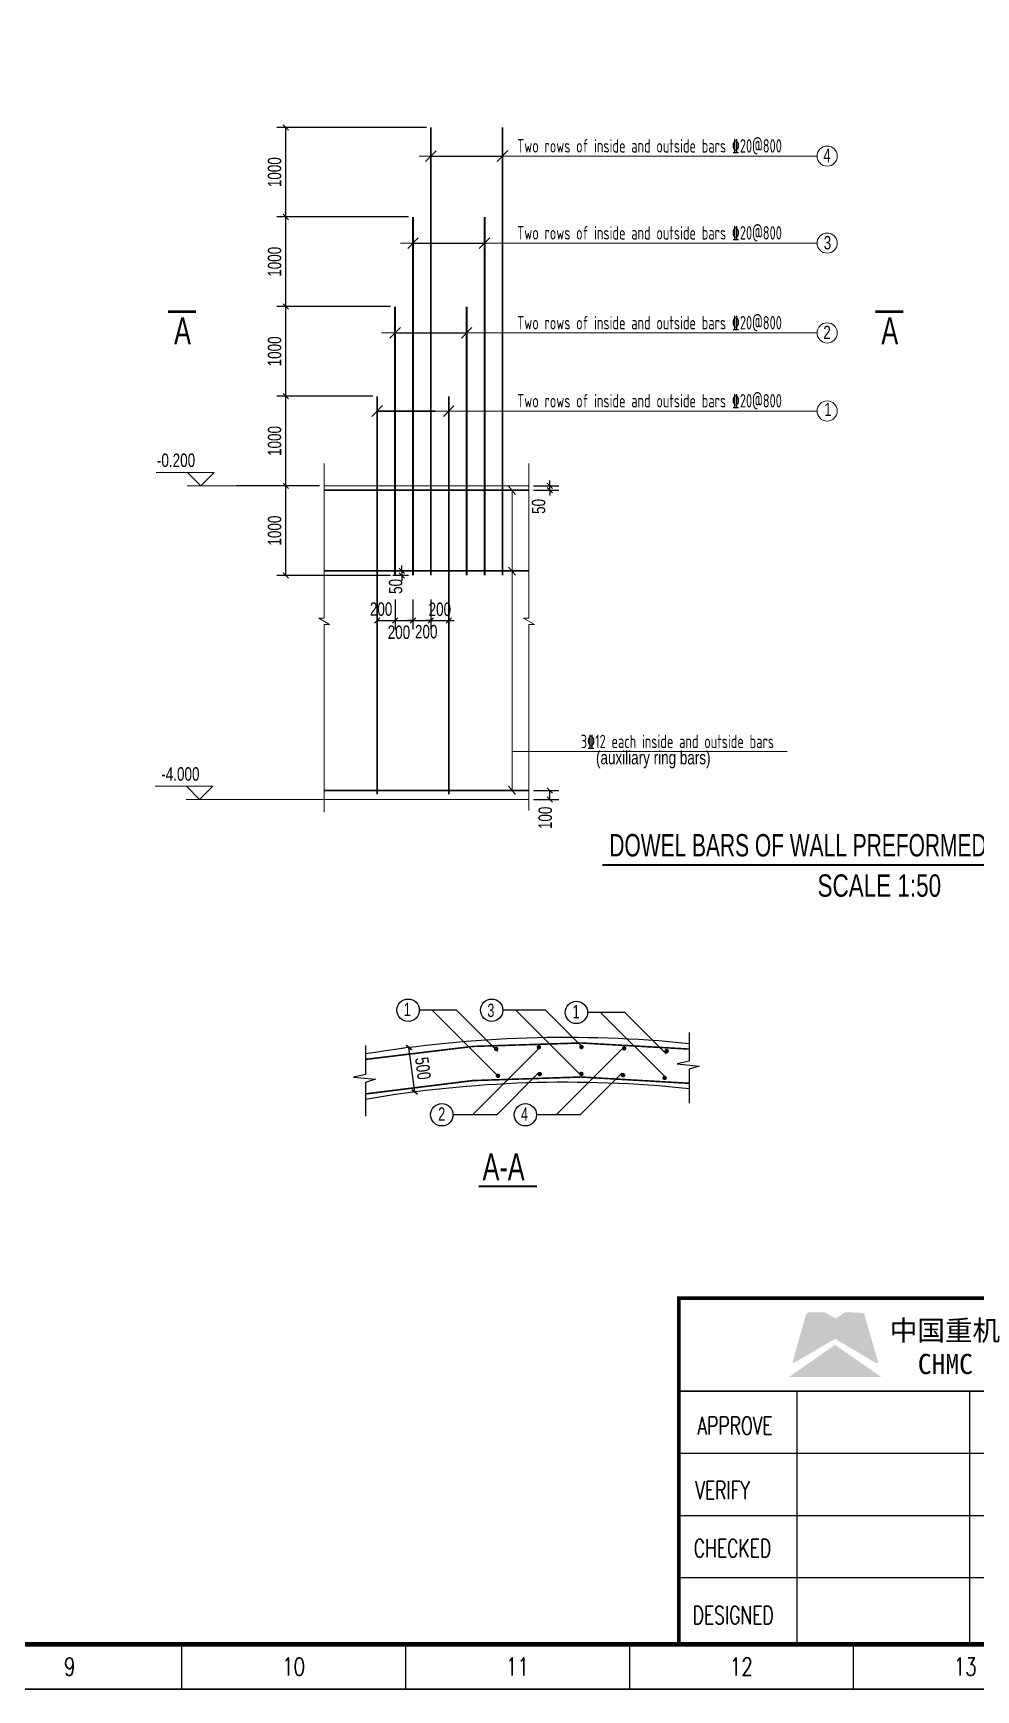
# Model space of a CAD drawing. Extents: x -84745 to 85, y -317996 to 13282.
# Drawn here: x -40299 to -19243, y -256552 to -219570 of the extents above; entities that cross this region are included whole.
import ezdxf
from ezdxf.enums import TextEntityAlignment as Align

# ---------------------------------------------------------------- set-up
doc = ezdxf.new("R2010")
doc.units = 0
doc.header["$LTSCALE"] = 2000
doc.header["$MEASUREMENT"] = 0
doc.layers.get('0').update_dxf_attribs({"linetype": 'CONTINUOUS'})
doc.layers.get('DEFPOINTS').update_dxf_attribs({"linetype": 'CONTINUOUS'})
for name, color, linetype in [('22', 7, 'CONTINUOUS'), ('4', 2, 'CONTINUOUS'), ('5', 7, 'CONTINUOUS'), ('S', 1, 'CONTINUOUS'), ('S_01', 3, 'CONTINUOUS'), ('S_04', 2, 'CONTINUOUS'), ('TK', 1, 'CONTINUOUS')]:
    doc.layers.add(name, color=color, linetype=linetype)
for name, color, linetype, lineweight in [('S_01_OUTL', 3, 'CONTINUOUS', 0), ('S_04_TEXT', 2, 'CONTINUOUS', 0), ('S_05_DIM', 7, 'CONTINUOUS', 0), ('S_06_R.BAR', 1, 'CONTINUOUS', 0)]:
    doc.layers.add(name, color=color, linetype=linetype, lineweight=lineweight)
doc.styles.add('HZFS', font='SIMPLEX', dxfattribs={"width": 0.7, "bigfont": 'HZFS'})
doc.styles.add('KS', font='kstxt.shx', dxfattribs={"width": 0.75, "bigfont": 'kshz.shx'})
doc.styles.add('Kss', font='KSSXtxt.Shx', dxfattribs={"width": 0.7, "bigfont": 'Kssxhz.Shx'})
doc.styles.add('TK-HZ', font='txt.shx', dxfattribs={"width": 0.8, "bigfont": 'hztxt.shx'})
doc.styles.add('样3', font='tssdeng.shx', dxfattribs={"width": 0.7, "height": 300, "bigfont": 'tssdchn.shx'})
doc.dimstyles.new('Dim1', dxfattribs={"dimtxt": 300, "dimasz": 120, "dimexe": 200, "dimexo": 100, "dimgap": 100, "dimtad": 1, "dimdec": 0, "dimzin": 14, "dimdsep": 46, "dimtxsty": 'KS', "dimblk": 'ARCHTICK', "dimblk1": 'ARCHTICK', "dimblk2": 'ARCHTICK', "dimcen": -900, "dimclrd": 7, "dimclre": 7, "dimclrt": 2, "dimadec": 0, "dimazin": 0, "dimtfac": 1, "dimtdec": 0, "dimtix": 1, "dimtmove": 2, "dimatfit": 2, "dimfxl": 1, "dimtolj": 1, "dimtzin": 14, "dimarcsym": 0})
doc.dimstyles.new('KS50', dxfattribs={"dimtxt": 300, "dimasz": 120, "dimexe": 200, "dimexo": 100, "dimgap": 100, "dimtad": 1, "dimdec": 0, "dimlfac": 0.5, "dimzin": 14, "dimdsep": 46, "dimtxsty": 'KS', "dimblk": 'ARCHTICK', "dimcen": -900, "dimclrd": 7, "dimclre": 7, "dimclrt": 2, "dimadec": 0, "dimazin": 0, "dimtfac": 1, "dimtdec": 0, "dimtix": 1, "dimtmove": 2, "dimatfit": 2, "dimfxl": 1, "dimtolj": 1, "dimtzin": 14, "dimarcsym": 0})
doc.dimstyles.new('KSDIM1', dxfattribs={"dimtxt": 300, "dimasz": 120, "dimexe": 200, "dimexo": 100, "dimgap": 100, "dimtad": 1, "dimdec": 0, "dimzin": 14, "dimdsep": 46, "dimtxsty": 'KS', "dimblk1": 'OBLIQUE', "dimblk2": 'OBLIQUE', "dimsah": 1, "dimcen": -900, "dimclrd": 7, "dimclre": 7, "dimclrt": 2, "dimazin": 3, "dimtfac": 1, "dimtdec": 0, "dimtix": 1, "dimtmove": 2, "dimatfit": 2, "dimfxl": 1, "dimtolj": 1, "dimtzin": 14, "dimlwd": -3, "dimarcsym": 0})

# ---------------------------------------------------------------- blocks, each defined once
blk = doc.blocks.new('*D54')
at = {"color": 7, "lineweight": -2, "transparency": 16777216}
for p, q in [((-32615, -228002), (-32615, -228000)), ((-32614, -228002), (-31317, -228002)), ((-31315, -228002), (-31315, -228000))]:
    blk.add_line(p, q, dxfattribs=at)
at = {"color": 7, "transparency": 16777216}
for points in [[(-32614, -228002), (-32614, -228002), (-32615, -228002)], [(-31317, -228002), (-31317, -228002), (-31315, -228002)]]:
    blk.add_solid(points, dxfattribs=at)
at = {"layer": 'DEFPOINTS', "color": 0, "transparency": 16777216}
for p in [(-32615, -228002), (-31315, -228002), (-31315, -228002)]:
    blk.add_point(p, dxfattribs=at)
blk = doc.blocks.new('_ArchTick')
at = {"color": 0, "linetype": 'ByBlock', "const_width": 0.3}
blk.add_lwpolyline([(-0.5, -0.5), (0.5, 0.5)], dxfattribs=at)
blk = doc.blocks.new('*D55')
at = {"color": 7, "lineweight": -2, "transparency": 16777216}
for p, q in [((-32615, -228005), (-32615, -228003)), ((-32614, -228005), (-31317, -228005)), ((-31315, -228005), (-31315, -228003))]:
    blk.add_line(p, q, dxfattribs=at)
at = {"color": 7, "transparency": 16777216}
for points in [[(-32614, -228005), (-32614, -228005), (-32615, -228005)], [(-31317, -228005), (-31317, -228005), (-31315, -228005)]]:
    blk.add_solid(points, dxfattribs=at)
at = {"layer": 'DEFPOINTS', "color": 0, "transparency": 16777216}
for p in [(-32615, -228005), (-31315, -228005), (-31315, -228005)]:
    blk.add_point(p, dxfattribs=at)
blk = doc.blocks.new('*D56')
at = {"color": 7, "lineweight": -2, "transparency": 16777216}
for p, q in [((-32215, -226263), (-32215, -226261)), ((-32214, -226263), (-30617, -226263)), ((-30615, -226263), (-30615, -226261))]:
    blk.add_line(p, q, dxfattribs=at)
at = {"color": 7, "transparency": 16777216}
for points in [[(-32214, -226262), (-32214, -226263), (-32215, -226263)], [(-30617, -226263), (-30617, -226262), (-30615, -226263)]]:
    blk.add_solid(points, dxfattribs=at)
at = {"layer": 'DEFPOINTS', "color": 0, "transparency": 16777216}
for p in [(-32215, -226263), (-30615, -226263), (-30615, -226263)]:
    blk.add_point(p, dxfattribs=at)
blk = doc.blocks.new('*D57')
at = {"color": 7, "lineweight": -2, "transparency": 16777216}
for p, q in [((-31815, -224257), (-31815, -224255)), ((-31814, -224257), (-30217, -224257)), ((-30215, -224257), (-30215, -224255))]:
    blk.add_line(p, q, dxfattribs=at)
at = {"color": 7, "transparency": 16777216}
for points in [[(-31814, -224257), (-31814, -224257), (-31815, -224257)], [(-30217, -224257), (-30217, -224257), (-30215, -224257)]]:
    blk.add_solid(points, dxfattribs=at)
at = {"layer": 'DEFPOINTS', "color": 0, "transparency": 16777216}
for p in [(-31815, -224257), (-30215, -224257), (-30215, -224257)]:
    blk.add_point(p, dxfattribs=at)
blk = doc.blocks.new('*D58')
at = {"color": 7, "lineweight": -2, "transparency": 16777216}
for p, q in [((-31815, -224257), (-31815, -224255)), ((-31814, -224257), (-30217, -224257)), ((-30215, -224257), (-30215, -224255))]:
    blk.add_line(p, q, dxfattribs=at)
at = {"color": 7, "transparency": 16777216}
for points in [[(-31814, -224257), (-31814, -224257), (-31815, -224257)], [(-30217, -224257), (-30217, -224257), (-30215, -224257)]]:
    blk.add_solid(points, dxfattribs=at)
at = {"layer": 'DEFPOINTS', "color": 0, "transparency": 16777216}
for p in [(-31815, -224257), (-30215, -224257), (-30215, -224257)]:
    blk.add_point(p, dxfattribs=at)
blk = doc.blocks.new('*D59')
at = {"color": 7, "lineweight": -2, "transparency": 16777216}
for p, q in [((-31415, -222315), (-31415, -222313)), ((-31414, -222315), (-29817, -222315)), ((-29815, -222315), (-29815, -222313))]:
    blk.add_line(p, q, dxfattribs=at)
at = {"color": 7, "transparency": 16777216}
for points in [[(-31414, -222315), (-31414, -222315), (-31415, -222315)], [(-29817, -222315), (-29817, -222315), (-29815, -222315)]]:
    blk.add_solid(points, dxfattribs=at)
at = {"layer": 'DEFPOINTS', "color": 0, "transparency": 16777216}
for p in [(-31415, -222315), (-29815, -222315), (-29815, -222315)]:
    blk.add_point(p, dxfattribs=at)
blk = doc.blocks.new('*D60')
at = {"color": 7, "lineweight": -2, "transparency": 16777216}
for p, q in [((-31415, -222315), (-31415, -222313)), ((-31414, -222315), (-29817, -222315)), ((-29815, -222315), (-29815, -222313))]:
    blk.add_line(p, q, dxfattribs=at)
at = {"color": 7, "transparency": 16777216}
for points in [[(-31414, -222315), (-31414, -222315), (-31415, -222315)], [(-29817, -222315), (-29817, -222315), (-29815, -222315)]]:
    blk.add_solid(points, dxfattribs=at)
at = {"layer": 'DEFPOINTS', "color": 0, "transparency": 16777216}
for p in [(-31415, -222315), (-29815, -222315), (-29815, -222315)]:
    blk.add_point(p, dxfattribs=at)
blk = doc.blocks.new('_OBLIQUE')
at = {"color": 1}
blk.add_line((-0.5, -0.5), (0.5, 0.5), dxfattribs=at)
blk = doc.blocks.new('*D61')
at = {"layer": 'DEFPOINTS', "color": 0, "transparency": 16777216}
for p in [(-32062, -231674), (-31815, -231574), (-31815, -231674)]:
    blk.add_point(p, dxfattribs=at)
at = {"layer": 'S_05_DIM', "color": 7, "lineweight": -3, "transparency": 16777216}
for p, q in [((-32062, -231574), (-32062, -231454)), ((-32062, -231574), (-32062, -231674)), ((-32062, -231674), (-32062, -231794))]:
    blk.add_line(p, q, dxfattribs=at)
at = {"layer": 'S_05_DIM', "color": 7, "lineweight": -2, "transparency": 16777216}
for p, q in [((-31915, -231574), (-32262, -231574)), ((-31915, -231674), (-32262, -231674))]:
    blk.add_line(p, q, dxfattribs=at)
at = {"layer": 'S_05_DIM', "color": 7, "linetype": 'ByBlock', "lineweight": -3, "transparency": 16777216, "xscale": 120, "yscale": 120, "zscale": 120}
for p, rotation in [((-32062, -231574), 270), ((-32062, -231674), 90)]:
    blk.add_blockref('_OBLIQUE', p, dxfattribs=dict(at, rotation=rotation))
at = {"layer": 'S_05_DIM', "color": 2, "transparency": 16777216, "insert": (-32202, -231921), "char_height": 300, "attachment_point": 5, "rotation": 90, "style": 'KS'}
blk.add_mtext('\\A1;50', dxfattribs=at)
blk = doc.blocks.new('*D62')
at = {"layer": 'DEFPOINTS', "color": 0, "transparency": 16777216}
for p in [(-34655, -229674), (-33800, -229674), (-32215, -231674)]:
    blk.add_point(p, dxfattribs=at)
at = {"layer": 'S_05_DIM', "color": 7, "lineweight": -2, "transparency": 16777216}
for p, q in [((-33900, -229674), (-34855, -229674)), ((-32315, -231674), (-34855, -231674))]:
    blk.add_line(p, q, dxfattribs=at)
at = {"layer": 'S_05_DIM', "color": 7, "lineweight": -3, "transparency": 16777216}
blk.add_line((-34655, -231674), (-34655, -229674), dxfattribs=at)
at = {"layer": 'S_05_DIM', "color": 7, "linetype": 'ByBlock', "lineweight": -3, "transparency": 16777216, "xscale": 120, "yscale": 120, "zscale": 120}
for p, rotation in [((-34655, -229674), 90), ((-34655, -231674), 270)]:
    blk.add_blockref('_OBLIQUE', p, dxfattribs=dict(at, rotation=rotation))
at = {"layer": 'S_05_DIM', "color": 2, "transparency": 16777216, "insert": (-34905, -230674), "char_height": 300, "attachment_point": 5, "rotation": 90, "style": 'KS'}
blk.add_mtext('\\A1;1000', dxfattribs=at)
blk = doc.blocks.new('*D63')
at = {"layer": 'DEFPOINTS', "color": 0, "transparency": 16777216}
for p in [(-34655, -227674), (-32615, -227674), (-33800, -229674)]:
    blk.add_point(p, dxfattribs=at)
at = {"layer": 'S_05_DIM', "color": 7, "lineweight": -2, "transparency": 16777216}
for p, q in [((-32715, -227674), (-34855, -227674)), ((-33900, -229674), (-34855, -229674))]:
    blk.add_line(p, q, dxfattribs=at)
at = {"layer": 'S_05_DIM', "color": 7, "lineweight": -3, "transparency": 16777216}
blk.add_line((-34655, -229674), (-34655, -227674), dxfattribs=at)
at = {"layer": 'S_05_DIM', "color": 7, "linetype": 'ByBlock', "lineweight": -3, "transparency": 16777216, "xscale": 120, "yscale": 120, "zscale": 120}
for p, rotation in [((-34655, -227674), 90), ((-34655, -229674), 270)]:
    blk.add_blockref('_OBLIQUE', p, dxfattribs=dict(at, rotation=rotation))
at = {"layer": 'S_05_DIM', "color": 2, "transparency": 16777216, "insert": (-34905, -228674), "char_height": 300, "attachment_point": 5, "rotation": 90, "style": 'KS'}
blk.add_mtext('\\A1;1000', dxfattribs=at)
blk = doc.blocks.new('*D64')
at = {"layer": 'DEFPOINTS', "color": 0, "transparency": 16777216}
for p in [(-34655, -225674), (-32215, -225674), (-32615, -227674)]:
    blk.add_point(p, dxfattribs=at)
at = {"layer": 'S_05_DIM', "color": 7, "lineweight": -2, "transparency": 16777216}
for p, q in [((-32315, -225674), (-34855, -225674)), ((-32715, -227674), (-34855, -227674))]:
    blk.add_line(p, q, dxfattribs=at)
at = {"layer": 'S_05_DIM', "color": 7, "lineweight": -3, "transparency": 16777216}
blk.add_line((-34655, -227674), (-34655, -225674), dxfattribs=at)
at = {"layer": 'S_05_DIM', "color": 7, "linetype": 'ByBlock', "lineweight": -3, "transparency": 16777216, "xscale": 120, "yscale": 120, "zscale": 120}
for p, rotation in [((-34655, -225674), 90), ((-34655, -227674), 270)]:
    blk.add_blockref('_OBLIQUE', p, dxfattribs=dict(at, rotation=rotation))
at = {"layer": 'S_05_DIM', "color": 2, "transparency": 16777216, "insert": (-34905, -226674), "char_height": 300, "attachment_point": 5, "rotation": 90, "style": 'KS'}
blk.add_mtext('\\A1;1000', dxfattribs=at)
blk = doc.blocks.new('*D65')
at = {"layer": 'DEFPOINTS', "color": 0, "transparency": 16777216}
for p in [(-34655, -223674), (-31815, -223674), (-32215, -225674)]:
    blk.add_point(p, dxfattribs=at)
at = {"layer": 'S_05_DIM', "color": 7, "lineweight": -2, "transparency": 16777216}
for p, q in [((-31915, -223674), (-34855, -223674)), ((-32315, -225674), (-34855, -225674))]:
    blk.add_line(p, q, dxfattribs=at)
at = {"layer": 'S_05_DIM', "color": 7, "lineweight": -3, "transparency": 16777216}
blk.add_line((-34655, -225674), (-34655, -223674), dxfattribs=at)
at = {"layer": 'S_05_DIM', "color": 7, "linetype": 'ByBlock', "lineweight": -3, "transparency": 16777216, "xscale": 120, "yscale": 120, "zscale": 120}
for p, rotation in [((-34655, -223674), 90), ((-34655, -225674), 270)]:
    blk.add_blockref('_OBLIQUE', p, dxfattribs=dict(at, rotation=rotation))
at = {"layer": 'S_05_DIM', "color": 2, "transparency": 16777216, "insert": (-34905, -224674), "char_height": 300, "attachment_point": 5, "rotation": 90, "style": 'KS'}
blk.add_mtext('\\A1;1000', dxfattribs=at)
blk = doc.blocks.new('*D66')
at = {"layer": 'DEFPOINTS', "color": 0, "transparency": 16777216}
for p in [(-34655, -221674), (-31415, -221674), (-31815, -223674)]:
    blk.add_point(p, dxfattribs=at)
at = {"layer": 'S_05_DIM', "color": 7, "lineweight": -2, "transparency": 16777216}
for p, q in [((-31515, -221674), (-34855, -221674)), ((-31915, -223674), (-34855, -223674))]:
    blk.add_line(p, q, dxfattribs=at)
at = {"layer": 'S_05_DIM', "color": 7, "lineweight": -3, "transparency": 16777216}
blk.add_line((-34655, -223674), (-34655, -221674), dxfattribs=at)
at = {"layer": 'S_05_DIM', "color": 7, "linetype": 'ByBlock', "lineweight": -3, "transparency": 16777216, "xscale": 120, "yscale": 120, "zscale": 120}
for p, rotation in [((-34655, -221674), 90), ((-34655, -223674), 270)]:
    blk.add_blockref('_OBLIQUE', p, dxfattribs=dict(at, rotation=rotation))
at = {"layer": 'S_05_DIM', "color": 2, "transparency": 16777216, "insert": (-34905, -222674), "char_height": 300, "attachment_point": 5, "rotation": 90, "style": 'KS'}
blk.add_mtext('\\A1;1000', dxfattribs=at)
blk = doc.blocks.new('*D67')
at = {"layer": 'DEFPOINTS', "color": 0, "transparency": 16777216}
for p in [(-29225, -236474), (-29225, -236674), (-28758, -236474)]:
    blk.add_point(p, dxfattribs=at)
at = {"layer": 'S_05_DIM', "color": 7, "lineweight": -2, "transparency": 16777216}
for p, q in [((-29125, -236474), (-28558, -236474)), ((-29125, -236674), (-28558, -236674))]:
    blk.add_line(p, q, dxfattribs=at)
at = {"layer": 'S_05_DIM', "color": 7, "lineweight": -3, "transparency": 16777216}
blk.add_line((-28758, -236674), (-28758, -236474), dxfattribs=at)
at = {"layer": 'S_05_DIM', "color": 7, "linetype": 'ByBlock', "lineweight": -3, "transparency": 16777216, "xscale": 120, "yscale": 120, "zscale": 120}
for p, rotation in [((-28758, -236474), 90), ((-28758, -236674), 270)]:
    blk.add_blockref('_OBLIQUE', p, dxfattribs=dict(at, rotation=rotation))
at = {"layer": 'S_05_DIM', "color": 2, "transparency": 16777216, "insert": (-28860, -237087), "char_height": 300, "attachment_point": 5, "rotation": 90, "style": 'KS'}
blk.add_mtext('\\A1;100', dxfattribs=at)
blk = doc.blocks.new('*D68')
at = {"layer": 'DEFPOINTS', "color": 0, "transparency": 16777216}
for p in [(-29225, -229674), (-29225, -229774), (-28758, -229674)]:
    blk.add_point(p, dxfattribs=at)
at = {"layer": 'S_05_DIM', "color": 7, "lineweight": -3, "transparency": 16777216}
for p, q in [((-28758, -229674), (-28758, -229554)), ((-28758, -229774), (-28758, -229674)), ((-28758, -229774), (-28758, -229894))]:
    blk.add_line(p, q, dxfattribs=at)
at = {"layer": 'S_05_DIM', "color": 7, "lineweight": -2, "transparency": 16777216}
for p, q in [((-29125, -229674), (-28558, -229674)), ((-29125, -229774), (-28558, -229774))]:
    blk.add_line(p, q, dxfattribs=at)
at = {"layer": 'S_05_DIM', "color": 7, "linetype": 'ByBlock', "lineweight": -3, "transparency": 16777216, "xscale": 120, "yscale": 120, "zscale": 120}
for p, rotation in [((-28758, -229674), 270), ((-28758, -229774), 90)]:
    blk.add_blockref('_OBLIQUE', p, dxfattribs=dict(at, rotation=rotation))
at = {"layer": 'S_05_DIM', "color": 2, "transparency": 16777216, "insert": (-29008, -230135), "char_height": 300, "attachment_point": 5, "rotation": 90, "style": 'KS'}
blk.add_mtext('\\A1;50', dxfattribs=at)
blk = doc.blocks.new('*D69')
at = {"color": 7, "lineweight": -2, "transparency": 16777216}
for p, q in [((-31815, -232214), (-31815, -232883)), ((-31415, -232214), (-31415, -232883))]:
    blk.add_line(p, q, dxfattribs=at)
at = {"color": 7, "lineweight": -3, "transparency": 16777216}
for p, q in [((-31815, -232683), (-31935, -232683)), ((-31815, -232683), (-31415, -232683)), ((-31415, -232683), (-31295, -232683))]:
    blk.add_line(p, q, dxfattribs=at)
at = {"layer": 'DEFPOINTS', "color": 0, "transparency": 16777216}
for p in [(-31815, -232114), (-31415, -232114), (-31415, -232683)]:
    blk.add_point(p, dxfattribs=at)
at = {"color": 7, "linetype": 'ByBlock', "lineweight": -3, "transparency": 16777216, "xscale": 120, "yscale": 120, "zscale": 120}
blk.add_blockref('_OBLIQUE', (-31815, -232683), dxfattribs=at)
at = {"color": 7, "linetype": 'ByBlock', "lineweight": -3, "transparency": 16777216, "xscale": 120, "yscale": 120, "zscale": 120, "rotation": 180}
blk.add_blockref('_OBLIQUE', (-31415, -232683), dxfattribs=at)
at = {"color": 2, "transparency": 16777216, "insert": (-31519, -232932), "char_height": 300, "attachment_point": 5, "style": 'KS'}
blk.add_mtext('\\A1;200', dxfattribs=at)
blk = doc.blocks.new('*D76')
at = {"color": 7, "lineweight": -2, "transparency": 16777216}
for p, q in [((-32004, -242227), (-32103, -242240)), ((-31777, -243206), (-31905, -242214)), ((-31877, -243219), (-31976, -243232))]:
    blk.add_line(p, q, dxfattribs=at)
at = {"layer": 'DEFPOINTS', "color": 0, "transparency": 16777216}
for p in [(-31905, -242214), (-31905, -242214), (-31777, -243206)]:
    blk.add_point(p, dxfattribs=at)
at = {"color": 7, "linetype": 'ByBlock', "lineweight": -2, "transparency": 16777216, "xscale": 120, "yscale": 120, "zscale": 120}
for p, rotation in [((-31905, -242214), 97.32673036831503), ((-31777, -243206), 277.326730368315)]:
    blk.add_blockref('_ArchTick', p, dxfattribs=dict(at, rotation=rotation))
at = {"color": 2, "transparency": 16777216, "insert": (-31593, -242678), "char_height": 300, "attachment_point": 5, "rotation": 277.3267, "style": 'KS'}
blk.add_mtext('\\A1;500', dxfattribs=at)
blk = doc.blocks.new('A1-1')
at = {"layer": 'TK', "color": 7}
for p, q in [((47050, 1000), (47050, 0)), ((52050, 1000), (52050, 0)), ((57050, 1000), (57050, 0)), ((62050, 1000), (62050, 0))]:
    blk.add_line(p, q, dxfattribs=at)
for points, const_width in [([(0, 0), (84100, 0), (84100, 59400), (0, 59400)], 35), ([(2500, 1000), (83100, 1000), (83100, 58400), (2500, 58400)], 100)]:
    blk.add_lwpolyline(points, close=True, dxfattribs=dict(at, const_width=const_width))
at = {"layer": 'TK', "color": 7, "style": 'TK-HZ', "width": 0.75}
for s, p in [('9', (44550, 500)), ('10', (49550, 500)), ('11', (54550, 500)), ('12', (59550, 500)), ('13', (64550, 500))]:
    blk.add_text(s, height=400, dxfattribs=at).set_placement(p, align=Align.MIDDLE_CENTER)
blk = doc.blocks.new('*D246')
at = {"color": 7, "lineweight": -2, "transparency": 16777216}
for p, q in [((-32215, -232214), (-32215, -232883)), ((-31815, -232214), (-31815, -232883))]:
    blk.add_line(p, q, dxfattribs=at)
at = {"color": 7, "lineweight": -3, "transparency": 16777216}
blk.add_line((-32215, -232683), (-31815, -232683), dxfattribs=at)
at = {"layer": 'DEFPOINTS', "color": 0, "transparency": 16777216}
for p in [(-32215, -232114), (-31815, -232114), (-31815, -232683)]:
    blk.add_point(p, dxfattribs=at)
at = {"color": 7, "linetype": 'ByBlock', "lineweight": -3, "transparency": 16777216, "xscale": 120, "yscale": 120, "zscale": 120, "rotation": 180}
blk.add_blockref('_OBLIQUE', (-32215, -232683), dxfattribs=at)
at = {"color": 7, "linetype": 'ByBlock', "lineweight": -3, "transparency": 16777216, "xscale": 120, "yscale": 120, "zscale": 120}
blk.add_blockref('_OBLIQUE', (-31815, -232683), dxfattribs=at)
at = {"color": 2, "transparency": 16777216, "insert": (-32129, -232945), "char_height": 300, "attachment_point": 5, "style": 'KS'}
blk.add_mtext('\\A1;200', dxfattribs=at)
blk = doc.blocks.new('*D247')
at = {"color": 7, "lineweight": -2, "transparency": 16777216}
for p, q in [((-32615, -232214), (-32615, -232883)), ((-32215, -232214), (-32215, -232883))]:
    blk.add_line(p, q, dxfattribs=at)
at = {"color": 7, "lineweight": -3, "transparency": 16777216}
blk.add_line((-32615, -232683), (-32215, -232683), dxfattribs=at)
at = {"layer": 'DEFPOINTS', "color": 0, "transparency": 16777216}
for p in [(-32615, -232114), (-32215, -232114), (-32215, -232683)]:
    blk.add_point(p, dxfattribs=at)
at = {"color": 7, "linetype": 'ByBlock', "lineweight": -3, "transparency": 16777216, "xscale": 120, "yscale": 120, "zscale": 120, "rotation": 180}
blk.add_blockref('_OBLIQUE', (-32615, -232683), dxfattribs=at)
at = {"color": 7, "linetype": 'ByBlock', "lineweight": -3, "transparency": 16777216, "xscale": 120, "yscale": 120, "zscale": 120}
blk.add_blockref('_OBLIQUE', (-32215, -232683), dxfattribs=at)
at = {"color": 2, "transparency": 16777216, "insert": (-32527, -232428), "char_height": 300, "attachment_point": 5, "style": 'KS'}
blk.add_mtext('\\A1;200', dxfattribs=at)
blk = doc.blocks.new('*D248')
at = {"color": 7, "lineweight": -2, "transparency": 16777216}
for p, q in [((-31415, -232214), (-31415, -232883)), ((-31015, -232365), (-31015, -232883))]:
    blk.add_line(p, q, dxfattribs=at)
at = {"color": 7, "lineweight": -3, "transparency": 16777216}
for p, q in [((-31415, -232683), (-31535, -232683)), ((-31415, -232683), (-31015, -232683)), ((-31015, -232683), (-30895, -232683))]:
    blk.add_line(p, q, dxfattribs=at)
at = {"layer": 'DEFPOINTS', "color": 0, "transparency": 16777216}
for p in [(-31415, -232114), (-31015, -232265), (-31015, -232683)]:
    blk.add_point(p, dxfattribs=at)
at = {"color": 7, "linetype": 'ByBlock', "lineweight": -3, "transparency": 16777216, "xscale": 120, "yscale": 120, "zscale": 120}
blk.add_blockref('_OBLIQUE', (-31415, -232683), dxfattribs=at)
at = {"color": 7, "linetype": 'ByBlock', "lineweight": -3, "transparency": 16777216, "xscale": 120, "yscale": 120, "zscale": 120, "rotation": 180}
blk.add_blockref('_OBLIQUE', (-31015, -232683), dxfattribs=at)
at = {"color": 2, "transparency": 16777216, "insert": (-31215, -232433), "char_height": 300, "attachment_point": 5, "style": 'KS'}
blk.add_mtext('\\A1;200', dxfattribs=at)

msp = doc.modelspace()

# ---------------------------------------------------------------- hatches: boundary and pattern name
at = {"linetype": 'Continuous'}
for color, points in [(152, [(-21744.311, -248137.704), (-22129.702, -248121.646), (-22193.933, -248137.704), (-22370.571, -248266.168), (-22595.382, -248137.704), (-22611.44, -248121.646), (-22964.715, -248121.646), (-23028.947, -248153.762), (-23334.048, -249213.587), (-23317.99, -249261.761), (-22386.629, -248715.791), (-21519.499, -249229.645), (-21455.267, -249261.761), (-21423.151, -249245.703)]), (167, [(-22354.513, -248876.37), (-22370.571, -248860.312), (-22402.687, -248860.312), (-23414.338, -249566.862), (-21358.92, -249566.862)])]:
    msp.add_hatch(color=color, dxfattribs=at).paths.add_polyline_path(points)

# ---------------------------------------------------------------- linework, layer by layer
at = {"color": 7, "lineweight": -2}
msp.add_line((-25880.181, -249885.624), (-932.181, -249885.624), dxfattribs=at)
at = {"color": 7}
for p, q in [((-25880.181, -249885.624), (-932.181, -249885.624)), ((-25880.181, -249885.624), (-932.181, -249885.624)), ((-23231.311, -255568.224), (-23231.311, -249885.624)), ((-19380.838, -255568.224), (-19380.838, -249885.624)), ((-25880.181, -251271.624), (-932.181, -251271.624)), ((-25880.181, -252657.624), (-932.181, -252657.624)), ((-25880.181, -254043.624), (-932.181, -254043.624)), ((-25880.181, -255568.224), (-932.181, -255568.224))]:
    msp.add_line(p, q, dxfattribs=at)
for points in [[(-34655.476, -229674.207), (-35755.476, -229674.207)], [(-32876.775, -242171.414), (-32876.775, -242812.58), (-33143.395, -242871.869), (-32649.654, -242921.277), (-32876.775, -242990.447), (-32876.775, -243748.262)], [(-25648.219, -241875.989), (-25648.219, -242517.156), (-25914.84, -242576.445), (-25421.099, -242625.852), (-25648.219, -242695.022), (-25648.219, -243452.837)]]:
    msp.add_lwpolyline(points)
at = {"color": 7, "const_width": 83.16}
for points in [[(-25880.181, -249885.624), (-25880.181, -247806.624), (-932.181, -247806.624), (-932.181, -249885.624)], [(-25880.181, -255568.224), (-25880.181, -247806.624)], [(-25880.181, -247806.624), (-932.181, -247806.624)]]:
    msp.add_lwpolyline(points, dxfattribs=at)
at = {"color": 7}
msp.add_lwpolyline([(-25880.181, -247806.624), (-932.181, -247806.624)], dxfattribs=at)
at = {"layer": '22'}
msp.add_lwpolyline([(-25880.181, -247806.624), (-932.181, -247806.624), (-932.181, -249885.624), (-25880.181, -249885.624)], close=True, dxfattribs=at)
at = {"layer": '5'}
for radius, start, end in [(27500.549, 84.2618042, 99.3734184), (26500.529, 84.0444998, 99.7305081)]:
    msp.add_arc((-28397.809, -269490.183), radius, start, end, dxfattribs=at)
at = {"layer": 'S', "const_width": 35}
for points in [[(-32876.775, -242478.457, -0.066324832), (-25648.219, -242248.043, -0.066324832)], [(-32876.775, -243249.157, -0.068237945), (-25648.219, -243012.035, -0.068237945)]]:
    msp.add_lwpolyline(points, format="xyb", dxfattribs=at)
at = {"layer": 'S', "const_width": 50}
for points in [[(-29931.887, -242244.512, 1), (-29981.887, -242244.512, 1)], [(-28980.093, -242207.571, 1), (-29030.062, -242205.826, 1)], [(-28027.589, -242203.869, 1), (-28077.467, -242200.381, 1)], [(-27075.535, -242233.412, 1), (-27125.262, -242228.185, 1)], [(-26125.093, -242296.162, 1), (-26174.607, -242289.204, 1)], [(-29892.151, -242843.965, 1), (-29942.151, -242843.965, 1)], [(-28961.301, -242808.045, 1), (-29011.271, -242806.3, 1)], [(-28029.765, -242804.633, 1), (-28079.643, -242801.146, 1)], [(-27098.677, -242833.734, 1), (-27148.403, -242828.508, 1)], [(-26169.171, -242895.312, 1), (-26218.685, -242888.353, 1)]]:
    msp.add_lwpolyline(points, format="xyb", close=True, dxfattribs=at)
at = {"layer": 'S_01', "const_width": 60, "elevation": 0}
for points in [[(-37285.228, -225789.006), (-36660.228, -225789.006)], [(-21489.71, -225789.006), (-20864.71, -225789.006)]]:
    msp.add_lwpolyline(points, dxfattribs=at)
at = {"layer": 'S_01_OUTL'}
for p, q in [((-33799.796, -229674.207), (-29224.7, -229674.207)), ((-33799.796, -236674.207), (-29224.7, -236674.207)), ((-33799.796, -236674.207), (-29224.7, -236674.207))]:
    msp.add_line(p, q, dxfattribs=at)
at = {"layer": 'S_01_OUTL', "const_width": 45}
for points in [[(-27589.161, -238139.216), (-14344.516, -238139.216)], [(-30347.157, -245308.396), (-29048.863, -245308.396)]]:
    msp.add_lwpolyline(points, dxfattribs=at)
at = {"layer": 'S_04'}
for p, q in [((-30843.817, -241380.3), (-31673.854, -241380.3)), ((-29917.151, -242843.965), (-31384.851, -241380.3)), ((-29917.151, -242304.417), (-30843.817, -241380.3)), ((-28854.096, -241380.3), (-29807.195, -241380.3)), ((-28854.096, -241380.3), (-29807.195, -241380.3)), ((-28050.493, -242843.965), (-29518.193, -241380.3)), ((-28050.493, -242843.965), (-29518.193, -241380.3)), ((-28050.493, -242181.694), (-28854.096, -241380.3)), ((-28050.493, -242181.694), (-28854.096, -241380.3)), ((-27085.938, -241429.389), (-27915.975, -241429.389)), ((-27085.938, -241429.389), (-27915.975, -241429.389)), ((-26159.273, -242893.054), (-27626.973, -241429.389)), ((-26159.273, -242893.054), (-27626.973, -241429.389)), ((-26159.273, -242353.507), (-27085.938, -241429.389)), ((-26159.273, -242353.507), (-27085.938, -241429.389)), ((-29017.711, -242249.672), (-30485.411, -243713.337)), ((-29017.711, -242249.672), (-30485.411, -243713.337)), ((-27151.052, -242249.672), (-28618.752, -243713.337)), ((-27151.052, -242249.672), (-28618.752, -243713.337)), ((-29017.711, -242789.219), (-29944.376, -243713.337)), ((-29017.711, -242789.219), (-29944.376, -243713.337)), ((-27151.052, -242789.219), (-28077.718, -243713.337)), ((-29944.376, -243713.337), (-30921.781, -243713.337)), ((-29944.376, -243713.337), (-30921.781, -243713.337)), ((-28077.718, -243713.337), (-29055.123, -243713.337)), ((-28077.718, -243713.337), (-29055.123, -243713.337))]:
    msp.add_line(p, q, dxfattribs=at)
for centre in [(-31923.854, -241380.3), (-30057.195, -241380.3), (-28165.975, -241429.389), (-31171.781, -243713.337), (-29305.123, -243713.337)]:
    msp.add_circle(centre, 250, dxfattribs=at)
at = {"layer": 'S_04_TEXT'}
for p, q in [((-31296.693, -222195.74), (-31531.769, -222434.455)), ((-29697.893, -222193.54), (-29932.969, -222432.255)), ((-31677.943, -222314.897), (-22790.172, -222314.897)), ((-32096.877, -224256.711), (-22790.172, -224256.711)), ((-31696.693, -224137.554), (-31931.769, -224376.269)), ((-30099.093, -224137.554), (-30334.169, -224376.269)), ((-32515.812, -226262.578), (-22790.172, -226262.578)), ((-32096.693, -226143.021), (-32331.769, -226381.735)), ((-30497.893, -226141.221), (-30732.969, -226379.935)), ((-32496.693, -227885.422), (-32731.769, -228124.137)), ((-32615.431, -228004.98), (-22790.172, -228004.98)), ((-30899.093, -227885.822), (-31134.169, -228124.537)), ((-29682.727, -229682.801), (-29524.421, -229865.614)), ((-29603.574, -229774.207), (-29603.574, -236474.207)), ((-29682.727, -231488.953), (-29524.421, -231671.766)), ((-29603.574, -235606.824), (-23460.001, -235606.824)), ((-29682.727, -236382.801), (-29524.421, -236565.614))]:
    msp.add_line(p, q, dxfattribs=at)
for points in [[(-33799.796, -229174.207), (-33799.796, -232627.266), (-33919.796, -232627.266), (-33679.796, -232767.266), (-33799.796, -232767.266), (-33799.796, -236956.228)], [(-29224.7, -229174.207), (-29224.7, -232627.266), (-29344.7, -232627.266), (-29104.7, -232767.266), (-29224.7, -232767.266), (-29224.7, -236925.285)], [(-37552.461, -229377.222), (-36258.491, -229377.222), (-36555.476, -229674.207), (-36852.461, -229377.222)], [(-35755.476, -229674.207), (-36855.476, -229674.207)], [(-37576.188, -236377.222), (-36282.218, -236377.222), (-36579.203, -236674.207), (-36876.188, -236377.222)], [(-33799.796, -236674.207), (-36879.203, -236674.207)]]:
    msp.add_lwpolyline(points, dxfattribs=at)
for centre in [(-22565.172, -222314.897), (-22565.172, -224256.711), (-22565.172, -226262.578), (-22565.172, -228004.98)]:
    msp.add_circle(centre, 225, dxfattribs=at)
at = {"layer": 'S_06_R.BAR', "const_width": 40}
for points in [[(-31415.431, -231674.207), (-31415.431, -221674.207)], [(-29815.431, -231674.207), (-29815.431, -221674.207)], [(-31815.431, -231674.207), (-31815.431, -223674.207)], [(-30215.431, -231674.207), (-30215.431, -223674.207)], [(-32215.431, -231674.207), (-32215.431, -225674.207)], [(-30615.431, -231674.207), (-30615.431, -225674.207)], [(-32615.431, -236561.643), (-32615.431, -227674.207)], [(-31015.431, -236561.643), (-31015.431, -227674.207)], [(-29224.7, -229774.207), (-33799.796, -229774.207)], [(-29224.7, -231574.207), (-33799.796, -231574.207)], [(-29224.7, -236474.207), (-33799.796, -236474.207)]]:
    msp.add_lwpolyline(points, dxfattribs=at)

# ---------------------------------------------------------------- block references
at = {"layer": 'TK', "color": 7}
msp.add_blockref('A1-1', (-84032.181, -256534.387), dxfattribs=at)

# ---------------------------------------------------------------- texts
at = {"color": 7, "style": 'HZFS', "width": 0.7}
for s, p in [('APPROVE', (-25461.405, -250855.182)), ('VERIFY', (-25510.241, -252294.015)), ('CHECKED', (-25543.097, -253590.711)), ('DESIGNED', (-25568.677, -255085.151))]:
    msp.add_text(s, height=400, dxfattribs=at).set_placement(p)
at = {"char_height": 451.63008, "attachment_point": 1}
for s, width, insert in [('{\\fSimSun|b0|i0|c134|p2;中国重机}', 2867.73607, (-21166.95, -248302.293)), ('{\\fSimSun|b0|i0|c134|p2;CHMC}', 773.30308, (-20539.686, -249051.525))]:
    msp.add_mtext_dynamic_manual_height_columns(s, width=width, gutter_width=12.5, heights=[0], dxfattribs=dict(at, insert=insert))
at = {"layer": '4'}
for s, height, style, width, p in [('Two rows of inside and outside bars %%13220@800 ', 300, '样3', 0.7, (-29488.348, -222236.25)), ('Two rows of inside and outside bars %%13220@800 ', 300, '样3', 0.7, (-29488.348, -224178.064)), ('Two rows of inside and outside bars %%13220@800 ', 300, '样3', 0.7, (-29488.348, -226183.931)), ('Two rows of inside and outside bars %%13220@800 ', 300, '样3', 0.7, (-29488.348, -227926.332)), ('3%%13212 each inside and outside bars ', 300, '样3', 0.7, (-28067.493, -235530.972)), ('DOWEL BARS OF WALL PREFORMED IN SILO FOUNDATION', 500, 'KS', 0.7, (-27429.633, -237947.642)), ('SCALE 1:50', 500, 'KS', 0.75, (-22779.773, -238847.847))]:
    msp.add_text(s, height=height, dxfattribs=dict(at, style=style, width=width)).set_placement(p)
at = {"layer": 'S_04', "style": 'KS', "width": 0.7}
for p in [(-36962.504, -226213.806, 0), (-21166.986, -226213.806, 0)]:
    msp.add_text('A', height=600, dxfattribs=at).set_placement(p, align=Align.MIDDLE_CENTER)
for s, height, p in [('1', 300, (-32020.378, -241512.455)), ('3', 300, (-30153.409, -241533.9)), ('1', 300, (-28250.679, -241562.509)), ('2', 300, (-31252.125, -243848.328)), ('4', 300, (-29401.857, -243848.328)), ('A-A', 600, (-30259.541, -245175.201))]:
    msp.add_text(s, height=height, dxfattribs=at).set_placement(p)
at = {"layer": 'S_04_TEXT', "style": 'KS', "width": 0.75}
for s, p in [('4', (-22652.189, -222450.797)), ('3', (-22641.901, -224397.907)), ('2', (-22651.978, -226400.534)), ('1', (-22631.401, -228119.922)), ('-0.200', (-37533.36, -229254.207)), ('(auxiliary ring bars)', (-27727.786, -235891.984)), ('-4.000', (-37436.529, -236256.523))]:
    msp.add_text(s, height=300, dxfattribs=at).set_placement(p)

# ---------------------------------------------------------------- dimensions: what is measured, and where the dimension line sits
for base, p1, p2, picture, middle in [((-29815.431, -222314.897), (-31415.431, -222314.897), (-29815.431, -222314.897), '*D59', (-30615.431, -222314.897)), ((-29815.431, -222314.897), (-31415.431, -222314.897), (-29815.431, -222314.897), '*D60', (-30615.431, -222314.897)), ((-30215.431, -224256.711), (-31815.431, -224256.711), (-30215.431, -224256.711), '*D57', (-31015.431, -224256.711)), ((-30215.431, -224256.711), (-31815.431, -224256.711), (-30215.431, -224256.711), '*D58', (-31015.431, -224256.711))]:
    dim = msp.add_linear_dim(base=base, p1=p1, p2=p2, text=' ', dimstyle='Dim1', override={"dimscale": 0.01, "dimtxt": 250, "dimexo": 1, "dimlfac": 100, "dimtxsty": 'Kss', "dimtdec": 0})
    dim.commit()
    dim.dimension.update_dxf_attribs({"geometry": picture, "text_midpoint": middle})
for base, p1, p2, picture, middle in [((-30615.431, -226262.578), (-32215.431, -226262.578), (-30615.431, -226262.578), '*D56', (-31565.431, -226262.578)), ((-31315.431, -228001.903), (-32615.431, -228001.903), (-31315.431, -228001.903), '*D54', (-31815.431, -228001.903)), ((-31315.431, -228004.98), (-32615.431, -228004.98), (-31315.431, -228004.98), '*D55', (-31815.431, -228004.98))]:
    dim = msp.add_linear_dim(base=base, p1=p1, p2=p2, text=' ', dimstyle='Dim1', override={"dimscale": 0.01, "dimtxt": 250, "dimexo": 1, "dimlfac": 100, "dimtxsty": 'Kss', "dimtdec": 0})
    dim.commit()
    dim.dimension.update_dxf_attribs({"geometry": picture, "text_midpoint": middle, "dimtype": 160})
for base, p1, p2, picture, middle in [((-32215.431, -232682.992), (-32615.431, -232114.384), (-32215.431, -232114.384), '*D247', (-32526.83, -232427.738)), ((-31815.431, -232682.992), (-32215.431, -232114.384), (-31815.431, -232114.384), '*D246', (-32128.983, -232944.94)), ((-31415.431, -232682.992), (-31815.431, -232114.384), (-31415.431, -232114.384), '*D69', (-31518.95, -232931.678))]:
    dim = msp.add_linear_dim(base=base, p1=p1, p2=p2, dimstyle='KSDIM1', override={"dimlfac": 0.5, "dimzin": 8})
    dim.commit()
    dim.dimension.update_dxf_attribs({"geometry": picture, "text_midpoint": middle, "dimtype": 160})
dim = msp.add_linear_dim(base=(-31015.431, -232682.992), p1=(-31415.431, -232114.384), p2=(-31015.431, -232265.15), dimstyle='KSDIM1', override={"dimlfac": 0.5, "dimzin": 8})
dim.commit()
dim.dimension.update_dxf_attribs({"geometry": '*D248', "text_midpoint": (-31215.431, -232432.992)})
dim = msp.add_aligned_dim(p1=(-31777.351, -243206.03), p2=(-31904.881, -242214.175), distance=0, text='500', dimstyle='KS50', override={"dimlfac": 0.8})
dim.commit()
dim.dimension.update_dxf_attribs({"geometry": '*D76', "text_midpoint": (-31593.157, -242678.22)})
at = {"layer": 'S_05_DIM'}
for base, p1, p2, picture, middle in [((-34655.476, -221674.207), (-31815.431, -223674.207), (-31415.431, -221674.207), '*D66', (-34905.476, -222674.207)), ((-34655.476, -223674.207), (-32215.431, -225674.207), (-31815.431, -223674.207), '*D65', (-34905.476, -224674.207)), ((-34655.476, -225674.207), (-32615.431, -227674.207), (-32215.431, -225674.207), '*D64', (-34905.476, -226674.207)), ((-34655.476, -227674.207), (-33799.796, -229674.207), (-32615.431, -227674.207), '*D63', (-34905.476, -228674.207)), ((-34655.476, -229674.207), (-32215.431, -231674.207), (-33799.796, -229674.207), '*D62', (-34905.476, -230674.207))]:
    dim = msp.add_linear_dim(base=base, p1=p1, p2=p2, angle=90, dimstyle='KSDIM1', override={"dimlfac": 0.5, "dimzin": 8}, dxfattribs=at)
    dim.commit()
    dim.dimension.update_dxf_attribs({"geometry": picture, "text_midpoint": middle})
for base, p1, p2, picture, middle in [((-28757.787, -229674.207), (-29224.7, -229774.207), (-29224.7, -229674.207), '*D68', (-29007.787, -230134.514)), ((-32061.743, -231674.207), (-31815.431, -231574.207), (-31815.431, -231674.207), '*D61', (-32202.1, -231921.055)), ((-28757.787, -236474.207), (-29224.7, -236674.207), (-29224.7, -236474.207), '*D67', (-28860.452, -237086.984))]:
    dim = msp.add_linear_dim(base=base, p1=p1, p2=p2, angle=90, dimstyle='KSDIM1', override={"dimlfac": 0.5, "dimzin": 8}, dxfattribs=at)
    dim.commit()
    dim.dimension.update_dxf_attribs({"geometry": picture, "text_midpoint": middle, "dimtype": 160})

doc.saveas('drawing.dxf')
